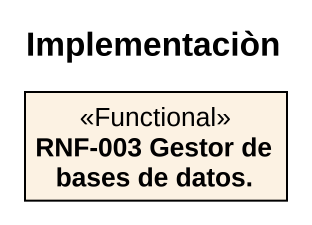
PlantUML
@startuml
title Implementaciòn
hide circle
hide empty members
class "RNF-003 Gestor de bases de datos." as RNF_003_Gestor_de_bases_de <<Functional>>
@enduml
